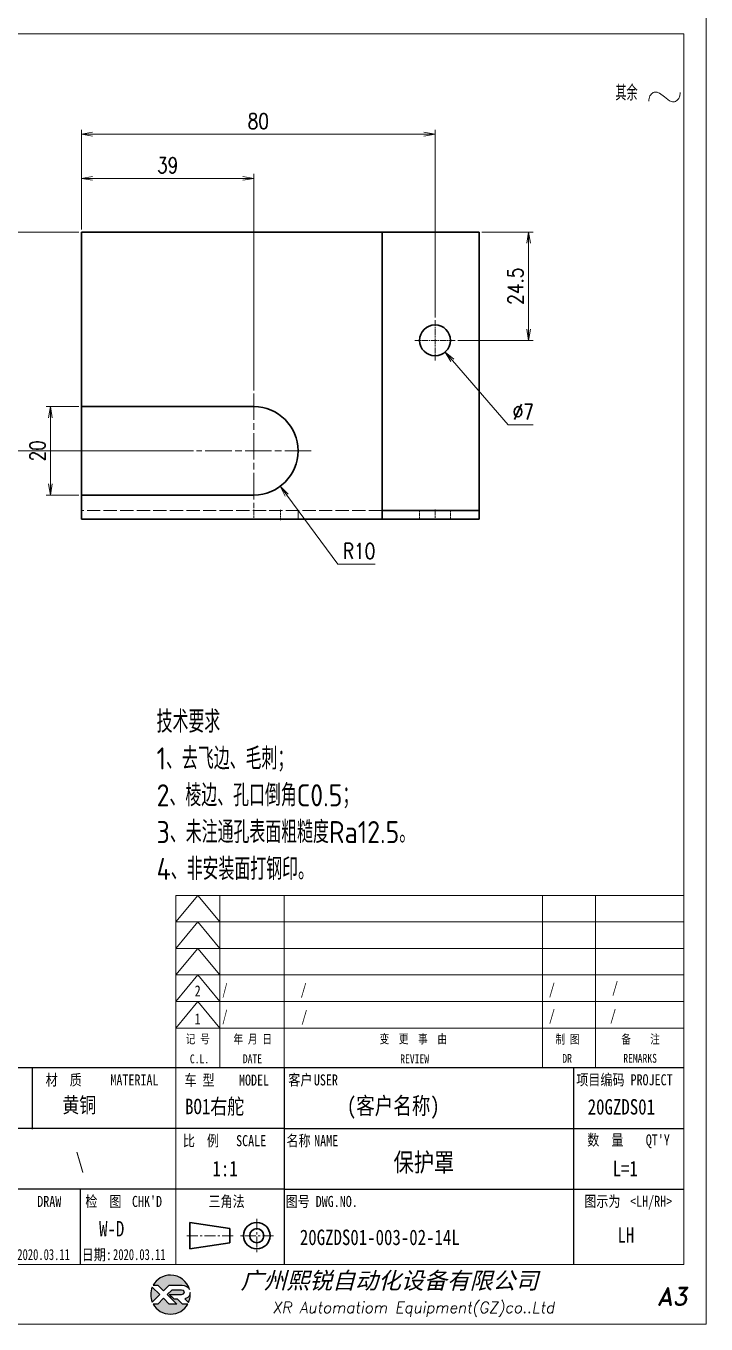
# Model space of a CAD drawing. Header units: inches. Extents: x 269 to 10986, y 1043 to 4337.
# Drawn here: x 6304 to 6457.9, y 3497.4 to 3791.1 of the extents above; entities that cross this region are included whole.
import ezdxf
from ezdxf.enums import TextEntityAlignment as Align

# ---------------------------------------------------------------- set-up
doc = ezdxf.new("R2010")
doc.units = ezdxf.units.IN
doc.header["$MEASUREMENT"] = 0
for name, pattern in [('AM_ISO02W050x2', [3.75, 3, -0.75]), ('AM_ISO08W050x2', [9, 6, -0.75, 1.5, -0.75]), ('CENTER', [2, 1.25, -0.25, 0.25, -0.25]), ('DOT2', [0.125, 0, -0.125])]:
    doc.linetypes.add(name, pattern=pattern)
for name, color, linetype in [('DIM', 3, 'Continuous'), ('Hidden_line', 7, 'Continuous'), ('layer 1', 7, 'Continuous'), ('图\\M+19E79\\M+195B6\\M+18E9A', 7, 'Continuous'), ('图号', 7, 'Continuous'), ('图名', 7, 'Continuous'), ('数量', 7, 'Continuous'), ('材质', 7, 'Continuous'), ('表面处理', 7, 'Continuous'), ('车型', 7, 'Continuous')]:
    doc.layers.add(name, color=color, linetype=linetype)
for name, color, linetype, lineweight in [('中心线', 2, 'AM_ISO08W050x2', 18), ('图框', 7, 'Continuous', 18), ('标注线', 3, 'Continuous', 18), ('粗实线', 7, 'Continuous', 35), ('虚线', 1, 'AM_ISO02W050x2', 18)]:
    doc.layers.add(name, color=color, linetype=linetype, lineweight=lineweight)
doc.layers.add('打印', color=7, linetype='Continuous', lineweight=15, plot=False)
doc.layers.add('打印-禁用', color=7, linetype='Continuous', lineweight=15, plot=False)
doc.styles.add('DIM', font='romans.shx', dxfattribs={"width": 0.8, "bigfont": 'bigfont.shx'})
doc.styles.add('STYLE1', font='')
doc.styles.add('国标', font='simfang.ttf', dxfattribs={"width": 0.8})
doc.styles.add('机械长仿宋', font='gbenor.shx', dxfattribs={"height": 1, "bigfont": 'gbcbig.shx'})
doc.styles.add('标题\\M+18E9A', font='romand.shx', dxfattribs={"oblique": 10, "bigfont": 'bigfont.shx'})
doc.styles.get('STYLE1').set_extended_font_data('SimSun')
doc.dimstyles.new('XR 1-1$0', dxfattribs={"dimtxt": 3.5, "dimasz": 2.5, "dimexe": 1, "dimexo": 0.625, "dimgap": 1.2, "dimtad": 1, "dimzin": 9, "dimdsep": 46, "dimtxsty": 'DIM', "dimblk": 'OPEN', "dimcen": 0, "dimclrd": 8, "dimclre": 8, "dimclrt": 2, "dimazin": 2, "dimtfac": 0.5, "dimtmove": 0, "dimatfit": 3, "dimldrblk": 'OPEN', "dimfxl": 0, "dimtolj": 2, "dimlwd": 18, "dimlwe": 18, "dimarcsym": 0})
doc.dimstyles.new('XR 1-1$3', dxfattribs={"dimtxt": 3.5, "dimasz": 2.5, "dimexe": 1, "dimexo": 0.625, "dimgap": 1.2, "dimtad": 1, "dimtoh": 1, "dimdsep": 46, "dimtxsty": 'DIM', "dimblk": 'OPEN', "dimcen": 0, "dimclrd": 8, "dimclre": 8, "dimclrt": 2, "dimazin": 2, "dimtfac": 0.5, "dimtofl": 0, "dimtmove": 0, "dimatfit": 3, "dimldrblk": 'OPEN', "dimfxl": 0, "dimtolj": 2, "dimlwd": 18, "dimlwe": 18, "dimarcsym": 0})
doc.dimstyles.new('XR 1-1$4', dxfattribs={"dimtxt": 3.5, "dimasz": 2.5, "dimexe": 1, "dimexo": 0.625, "dimgap": 1.2, "dimtad": 1, "dimtoh": 1, "dimdsep": 46, "dimtxsty": 'DIM', "dimblk": 'OPEN', "dimcen": 0, "dimclrd": 8, "dimclre": 8, "dimclrt": 2, "dimazin": 2, "dimtfac": 0.5, "dimtofl": 0, "dimtmove": 0, "dimatfit": 3, "dimldrblk": 'OPEN', "dimfxl": 0, "dimtolj": 2, "dimlwd": 18, "dimlwe": 18, "dimarcsym": 0})

# ---------------------------------------------------------------- blocks, each defined once
blk = doc.blocks.new('XR')
at = {"true_color": 0xfc8000}
h = blk.add_hatch(color=30, dxfattribs=at)
h.set_gradient(color1=(252, 128, 0), rotation=240, one_color=1, tint=1, name='INVCURVED')
edge = h.paths.add_edge_path()
edge.add_spline(control_points=[(-434.18, -5928.47), (-433.9, -5928.74), (-433.63, -5929.01), (-433.63, -5929.01), (-433.63, -5929.01), (-433.63, -5929.01), (-433.36, -5928.74), (-433.09, -5928.47)], knot_values=[0.5625, 0.5625, 0.5625, 0.5625, 0.625, 0.625, 0.625, 0.625, 0.6875, 0.6875, 0.6875, 0.6875], degree=3, periodic=0)
edge.add_spline(control_points=[(-433.09, -5928.47), (-432.82, -5928.2), (-432.54, -5927.93), (-432.54, -5927.93), (-432.54, -5927.93), (-432.54, -5927.93), (-432.04, -5927.93), (-431.53, -5927.93)], knot_values=[0.4375, 0.4375, 0.4375, 0.4375, 0.5, 0.5, 0.5, 0.5, 0.5625, 0.5625, 0.5625, 0.5625], degree=3, periodic=0)
edge.add_spline(control_points=[(-431.53, -5927.93), (-431.03, -5927.93), (-430.52, -5927.93), (-430.52, -5927.93), (-430.52, -5927.93), (-430, -5927.93), (-429.43, -5927.96), (-429.01, -5928.33)], knot_values=[0.25, 0.25, 0.25, 0.25, 0.3125, 0.3125, 0.3125, 0.3125, 0.4375, 0.4375, 0.4375, 0.4375], degree=3, periodic=0)
edge.add_spline(control_points=[(-429.01, -5928.33), (-428.88, -5928.44), (-428.78, -5928.59), (-428.71, -5928.75)], knot_values=[0.125, 0.125, 0.125, 0.125, 0.25, 0.25, 0.25, 0.25], degree=3, periodic=0)
edge.add_spline(control_points=[(-428.71, -5928.75), (-429.13, -5927.18), (-430.58, -5926.02), (-432.31, -5926.02)], knot_values=[0, 0, 0, 0, 0.125, 0.125, 0.125, 0.125], degree=3, periodic=0)
edge.add_spline(control_points=[(-432.31, -5926.02), (-433.72, -5926.02), (-434.94, -5926.79), (-435.58, -5927.93)], knot_values=[0.875, 0.875, 0.875, 0.875, 1, 1, 1, 1], degree=3, periodic=0)
edge.add_spline(control_points=[(-435.58, -5927.93), (-435.58, -5927.93), (-434.72, -5927.93), (-434.72, -5927.93), (-434.72, -5927.93), (-434.72, -5927.93), (-434.45, -5928.2), (-434.18, -5928.47)], knot_values=[0.6875, 0.6875, 0.6875, 0.6875, 0.8125, 0.8125, 0.8125, 0.8125, 0.875, 0.875, 0.875, 0.875], degree=3, periodic=0)
edge = h.paths.add_edge_path()
edge.add_spline(control_points=[(-434.79, -5929.26), (-435.04, -5929.02), (-435.34, -5928.72), (-435.54, -5928.53)], knot_values=[0.562504, 0.562504, 0.562504, 0.562504, 0.656252, 0.656252, 0.656252, 0.656252], degree=3, periodic=0)
edge.add_spline(control_points=[(-435.54, -5928.53), (-435.67, -5928.4), (-435.76, -5928.31), (-435.76, -5928.31), (-435.76, -5928.31), (-435.94, -5928.74), (-436.03, -5929.21), (-436.03, -5929.71)], knot_values=[0.25, 0.25, 0.25, 0.25, 0.312504, 0.312504, 0.312504, 0.312504, 0.562504, 0.562504, 0.562504, 0.562504], degree=3, periodic=0)
edge.add_spline(control_points=[(-436.03, -5929.71), (-436.03, -5930.2), (-435.94, -5930.67), (-435.76, -5931.1), (-435.76, -5931.1), (-435.4, -5930.75), (-435.05, -5930.4)], knot_values=[0.874998, 0.874998, 0.874998, 0.874998, 1.124998, 1.124998, 1.124998, 1.25, 1.25, 1.25, 1.25], degree=3, periodic=0)
edge.add_spline(control_points=[(-435.05, -5930.4), (-434.7, -5930.05), (-434.34, -5929.71), (-434.34, -5929.71), (-434.34, -5929.71), (-434.34, -5929.71), (-434.34, -5929.71), (-434.34, -5929.71)], knot_values=[0.749878, 0.749878, 0.749878, 0.749878, 0.874875, 0.874875, 0.874875, 0.874875, 0.874998, 0.874998, 0.874998, 0.874998], degree=3, periodic=0)
edge.add_spline(control_points=[(-434.34, -5929.71), (-434.34, -5929.71), (-434.34, -5929.71), (-434.34, -5929.71)], knot_values=[0.749634, 0.749634, 0.749634, 0.749634, 0.749817, 0.749817, 0.749817, 0.749817], degree=3, periodic=0)
edge.add_spline(control_points=[(-434.35, -5929.7), (-434.35, -5929.7), (-434.35, -5929.7), (-434.35, -5929.7)], knot_values=[0.738281, 0.738281, 0.738281, 0.738281, 0.742188, 0.742188, 0.742188, 0.742188], degree=3, periodic=0)
edge.add_spline(control_points=[(-434.35, -5929.7), (-434.36, -5929.69), (-434.37, -5929.68), (-434.38, -5929.67)], knot_values=[0.726563, 0.726563, 0.726563, 0.726563, 0.738281, 0.738281, 0.738281, 0.738281], degree=3, periodic=0)
edge.add_spline(control_points=[(-434.38, -5929.67), (-434.38, -5929.66), (-434.39, -5929.65), (-434.4, -5929.65)], knot_values=[0.718751, 0.718751, 0.718751, 0.718751, 0.726563, 0.726563, 0.726563, 0.726563], degree=3, periodic=0)
edge.add_spline(control_points=[(-434.4, -5929.65), (-434.42, -5929.63), (-434.45, -5929.6), (-434.47, -5929.58)], knot_values=[0.703126, 0.703126, 0.703126, 0.703126, 0.718751, 0.718751, 0.718751, 0.718751], degree=3, periodic=0)
edge.add_spline(control_points=[(-434.47, -5929.58), (-434.5, -5929.55), (-434.53, -5929.52), (-434.56, -5929.49)], knot_values=[0.687501, 0.687501, 0.687501, 0.687501, 0.703126, 0.703126, 0.703126, 0.703126], degree=3, periodic=0)
edge.add_spline(control_points=[(-434.56, -5929.49), (-434.63, -5929.42), (-434.71, -5929.35), (-434.79, -5929.26)], knot_values=[0.656252, 0.656252, 0.656252, 0.656252, 0.687501, 0.687501, 0.687501, 0.687501], degree=3, periodic=0)
at = {"true_color": 0x0348ff}
h = blk.add_hatch(color=160, dxfattribs=at)
h.set_gradient(color1=(3, 72, 255), color2=(0, 41, 153), one_color=1, tint=0.3, name='HEMISPHERICAL')
edge = h.paths.add_edge_path()
edge.add_spline(control_points=[(-432.54, -5929.67), (-432.26, -5929.95), (-431.94, -5930.23), (-431.66, -5930.51), (-431.66, -5930.51), (-431.66, -5930.51), (-431.66, -5930.51), (-431.66, -5930.51)], knot_values=[0.736842, 0.736842, 0.736842, 0.736842, 0.789474, 0.789474, 0.789474, 0.789474, 0.802633, 0.802633, 0.802633, 0.802633], degree=3, periodic=0)
edge.add_spline(control_points=[(-431.66, -5930.51), (-431.65, -5930.51), (-431.65, -5930.52), (-431.65, -5930.52)], knot_values=[0.802633, 0.802633, 0.802633, 0.802633, 0.815791, 0.815791, 0.815791, 0.815791], degree=3, periodic=0)
edge.add_spline(control_points=[(-431.65, -5930.52), (-431.64, -5930.53), (-431.64, -5930.53), (-431.64, -5930.53)], knot_values=[0.815791, 0.815791, 0.815791, 0.815791, 0.82237, 0.82237, 0.82237, 0.82237], degree=3, periodic=0)
edge.add_spline(control_points=[(-431.64, -5930.53), (-431.64, -5930.53), (-431.64, -5930.53), (-431.63, -5930.54)], knot_values=[0.82237, 0.82237, 0.82237, 0.82237, 0.828949, 0.828949, 0.828949, 0.828949], degree=3, periodic=0)
edge.add_spline(control_points=[(-431.63, -5930.54), (-431.63, -5930.54), (-431.63, -5930.54), (-431.63, -5930.54), (-431.63, -5930.54), (-431.63, -5930.54), (-431.59, -5930.54), (-431.52, -5930.54)], knot_values=[0.841901, 0.841901, 0.841901, 0.841901, 0.842105, 0.842105, 0.842105, 0.842105, 0.855264, 0.855264, 0.855264, 0.855264], degree=3, periodic=0)
edge.add_spline(control_points=[(-431.52, -5930.54), (-431.46, -5930.54), (-431.38, -5930.54), (-431.3, -5930.54)], knot_values=[0.855264, 0.855264, 0.855264, 0.855264, 0.868422, 0.868422, 0.868422, 0.868422], degree=3, periodic=0)
edge.add_spline(control_points=[(-431.3, -5930.54), (-431.26, -5930.54), (-431.22, -5930.54), (-431.18, -5930.54)], knot_values=[0.868422, 0.868422, 0.868422, 0.868422, 0.875, 0.875, 0.875, 0.875], degree=3, periodic=0)
edge.add_spline(control_points=[(-431.18, -5930.54), (-431.14, -5930.54), (-431.1, -5930.54), (-431.07, -5930.54)], knot_values=[0.875, 0.875, 0.875, 0.875, 0.881579, 0.881579, 0.881579, 0.881579], degree=3, periodic=0)
edge.add_spline(control_points=[(-431.07, -5930.54), (-431.05, -5930.54), (-431.04, -5930.54), (-431.03, -5930.54)], knot_values=[0.881579, 0.881579, 0.881579, 0.881579, 0.884869, 0.884869, 0.884869, 0.884869], degree=3, periodic=0)
edge.add_spline(control_points=[(-431.03, -5930.54), (-431.02, -5930.54), (-431, -5930.54), (-431, -5930.54)], knot_values=[0.884869, 0.884869, 0.884869, 0.884869, 0.888158, 0.888158, 0.888158, 0.888158], degree=3, periodic=0)
edge.add_spline(control_points=[(-431, -5930.54), (-430.99, -5930.54), (-430.99, -5930.54), (-430.98, -5930.54)], knot_values=[0.888158, 0.888158, 0.888158, 0.888158, 0.889803, 0.889803, 0.889803, 0.889803], degree=3, periodic=0)
edge.add_spline(control_points=[(-430.98, -5930.54), (-430.98, -5930.54), (-430.98, -5930.54), (-430.97, -5930.54)], knot_values=[0.889803, 0.889803, 0.889803, 0.889803, 0.891447, 0.891447, 0.891447, 0.891447], degree=3, periodic=0)
edge.add_spline(control_points=[(-430.97, -5930.54), (-430.97, -5930.54), (-430.97, -5930.54), (-430.97, -5930.54)], knot_values=[0.891447, 0.891447, 0.891447, 0.891447, 0.89227, 0.89227, 0.89227, 0.89227], degree=3, periodic=0)
edge.add_spline(control_points=[(-430.97, -5930.54), (-430.97, -5930.54), (-430.97, -5930.54), (-430.97, -5930.54)], knot_values=[0.89227, 0.89227, 0.89227, 0.89227, 0.893092, 0.893092, 0.893092, 0.893092], degree=3, periodic=0)
edge.add_spline(control_points=[(-430.97, -5930.54), (-430.97, -5930.54), (-430.97, -5930.54), (-430.97, -5930.54)], knot_values=[0.893092, 0.893092, 0.893092, 0.893092, 0.893503, 0.893503, 0.893503, 0.893503], degree=3, periodic=0)
edge.add_spline(control_points=[(-430.97, -5930.54), (-430.97, -5930.54), (-430.97, -5930.54), (-430.97, -5930.54)], knot_values=[0.893503, 0.893503, 0.893503, 0.893503, 0.893914, 0.893914, 0.893914, 0.893914], degree=3, periodic=0)
edge.add_spline(control_points=[(-430.97, -5930.54), (-430.97, -5930.54), (-430.97, -5930.54), (-430.97, -5930.54)], knot_values=[0.893914, 0.893914, 0.893914, 0.893914, 0.89412, 0.89412, 0.89412, 0.89412], degree=3, periodic=0)
edge.add_spline(control_points=[(-430.97, -5930.54), (-430.97, -5930.54), (-430.97, -5930.54), (-430.97, -5930.54)], knot_values=[0.89412, 0.89412, 0.89412, 0.89412, 0.894326, 0.894326, 0.894326, 0.894326], degree=3, periodic=0)
edge.add_spline(control_points=[(-430.97, -5930.54), (-430.97, -5930.54), (-430.97, -5930.54), (-430.97, -5930.54)], knot_values=[0.894428, 0.894428, 0.894428, 0.894428, 0.894531, 0.894531, 0.894531, 0.894531], degree=3, periodic=0)
edge.add_spline(control_points=[(-430.97, -5930.54), (-430.97, -5930.54), (-430.97, -5930.54), (-430.97, -5930.54)], knot_values=[0.894531, 0.894531, 0.894531, 0.894531, 0.894583, 0.894583, 0.894583, 0.894583], degree=3, periodic=0)
edge.add_spline(control_points=[(-430.97, -5930.54), (-430.97, -5930.54), (-430.97, -5930.54), (-430.97, -5930.54), (-430.97, -5930.54), (-430.97, -5930.54), (-430.73, -5930.78), (-430.49, -5931.01)], knot_values=[0.894685, 0.894685, 0.894685, 0.894685, 0.894737, 0.894737, 0.894737, 0.894737, 0.921052, 0.921052, 0.921052, 0.921052], degree=3, periodic=0)
edge.add_spline(control_points=[(-430.49, -5931.01), (-430.26, -5931.24), (-430.02, -5931.48), (-430.02, -5931.48)], knot_values=[0.921052, 0.921052, 0.921052, 0.921052, 0.947368, 0.947368, 0.947368, 0.947368], degree=3, periodic=0)
edge.add_spline(control_points=[(-430.02, -5931.48), (-430.02, -5931.48), (-430.02, -5931.48), (-430.02, -5931.48)], knot_values=[0.947522, 0.947522, 0.947522, 0.947522, 0.947573, 0.947573, 0.947573, 0.947573], degree=3, periodic=0)
edge.add_spline(control_points=[(-430.02, -5931.48), (-430.02, -5931.48), (-430.02, -5931.48), (-430.02, -5931.48)], knot_values=[0.947573, 0.947573, 0.947573, 0.947573, 0.947676, 0.947676, 0.947676, 0.947676], degree=3, periodic=0)
edge.add_spline(control_points=[(-430.02, -5931.48), (-430.02, -5931.48), (-430.02, -5931.48), (-430.02, -5931.48)], knot_values=[0.947676, 0.947676, 0.947676, 0.947676, 0.947779, 0.947779, 0.947779, 0.947779], degree=3, periodic=0)
edge.add_spline(control_points=[(-430.02, -5931.48), (-430.02, -5931.48), (-430.02, -5931.48), (-430.02, -5931.48)], knot_values=[0.947779, 0.947779, 0.947779, 0.947779, 0.947984, 0.947984, 0.947984, 0.947984], degree=3, periodic=0)
edge.add_spline(control_points=[(-430.02, -5931.48), (-430.02, -5931.48), (-430.02, -5931.48), (-430.02, -5931.48)], knot_values=[0.947984, 0.947984, 0.947984, 0.947984, 0.94819, 0.94819, 0.94819, 0.94819], degree=3, periodic=0)
edge.add_spline(control_points=[(-430.02, -5931.48), (-430.02, -5931.48), (-430.02, -5931.48), (-430.02, -5931.48)], knot_values=[0.94819, 0.94819, 0.94819, 0.94819, 0.948601, 0.948601, 0.948601, 0.948601], degree=3, periodic=0)
edge.add_spline(control_points=[(-430.02, -5931.48), (-430.02, -5931.48), (-430.02, -5931.48), (-430.02, -5931.48)], knot_values=[0.948601, 0.948601, 0.948601, 0.948601, 0.949012, 0.949012, 0.949012, 0.949012], degree=3, periodic=0)
edge.add_spline(control_points=[(-430.02, -5931.48), (-430.02, -5931.48), (-430.01, -5931.48), (-430.01, -5931.48)], knot_values=[0.949012, 0.949012, 0.949012, 0.949012, 0.949834, 0.949834, 0.949834, 0.949834], degree=3, periodic=0)
edge.add_spline(control_points=[(-430.01, -5931.48), (-430.01, -5931.48), (-430.01, -5931.48), (-430.01, -5931.48)], knot_values=[0.949834, 0.949834, 0.949834, 0.949834, 0.950657, 0.950657, 0.950657, 0.950657], degree=3, periodic=0)
edge.add_spline(control_points=[(-430.01, -5931.48), (-430.01, -5931.48), (-430, -5931.48), (-430, -5931.48)], knot_values=[0.950657, 0.950657, 0.950657, 0.950657, 0.952301, 0.952301, 0.952301, 0.952301], degree=3, periodic=0)
edge.add_spline(control_points=[(-430, -5931.48), (-429.99, -5931.48), (-429.98, -5931.48), (-429.98, -5931.48)], knot_values=[0.952301, 0.952301, 0.952301, 0.952301, 0.953946, 0.953946, 0.953946, 0.953946], degree=3, periodic=0)
edge.add_spline(control_points=[(-429.98, -5931.48), (-429.96, -5931.48), (-429.95, -5931.48), (-429.93, -5931.48)], knot_values=[0.953946, 0.953946, 0.953946, 0.953946, 0.957236, 0.957236, 0.957236, 0.957236], degree=3, periodic=0)
edge.add_spline(control_points=[(-429.93, -5931.48), (-429.91, -5931.48), (-429.89, -5931.48), (-429.87, -5931.48)], knot_values=[0.957236, 0.957236, 0.957236, 0.957236, 0.960525, 0.960525, 0.960525, 0.960525], degree=3, periodic=0)
edge.add_spline(control_points=[(-429.87, -5931.48), (-429.82, -5931.48), (-429.77, -5931.48), (-429.71, -5931.48)], knot_values=[0.960525, 0.960525, 0.960525, 0.960525, 0.967104, 0.967104, 0.967104, 0.967104], degree=3, periodic=0)
edge.add_spline(control_points=[(-429.71, -5931.48), (-429.65, -5931.48), (-429.59, -5931.48), (-429.53, -5931.48)], knot_values=[0.967104, 0.967104, 0.967104, 0.967104, 0.973683, 0.973683, 0.973683, 0.973683], degree=3, periodic=0)
edge.add_spline(control_points=[(-429.53, -5931.48), (-429.41, -5931.48), (-429.29, -5931.48), (-429.19, -5931.48)], knot_values=[0.973683, 0.973683, 0.973683, 0.973683, 0.98684, 0.98684, 0.98684, 0.98684], degree=3, periodic=0)
edge.add_spline(control_points=[(-429.19, -5931.48), (-429.1, -5931.48), (-429.04, -5931.48), (-429.04, -5931.48), (-429.67, -5932.62), (-430.9, -5933.39), (-432.31, -5933.39)], knot_values=[0.98684, 0.98684, 0.98684, 0.98684, 1, 1, 1, 1.052632, 1.052632, 1.052632, 1.052632], degree=3, periodic=0)
edge.add_spline(control_points=[(-432.31, -5933.39), (-433.72, -5933.39), (-434.94, -5932.62), (-435.58, -5931.48), (-435.58, -5931.48), (-435.58, -5931.48), (-435.36, -5931.48), (-435.15, -5931.48)], knot_values=[0.052632, 0.052632, 0.052632, 0.052632, 0.105263, 0.105263, 0.105263, 0.105263, 0.131579, 0.131579, 0.131579, 0.131579], degree=3, periodic=0)
edge.add_spline(control_points=[(-435.15, -5931.48), (-434.93, -5931.48), (-434.72, -5931.48), (-434.72, -5931.48), (-434.72, -5931.48), (-434.72, -5931.48), (-434.45, -5931.21), (-434.18, -5930.94)], knot_values=[0.131579, 0.131579, 0.131579, 0.131579, 0.157895, 0.157895, 0.157895, 0.157895, 0.184211, 0.184211, 0.184211, 0.184211], degree=3, periodic=0)
edge.add_spline(control_points=[(-434.18, -5930.94), (-433.9, -5930.67), (-433.63, -5930.4), (-433.63, -5930.4), (-433.63, -5930.4), (-433.63, -5930.4), (-433.36, -5930.67), (-433.09, -5930.94)], knot_values=[0.184211, 0.184211, 0.184211, 0.184211, 0.210526, 0.210526, 0.210526, 0.210526, 0.236842, 0.236842, 0.236842, 0.236842], degree=3, periodic=0)
edge.add_spline(control_points=[(-433.09, -5930.94), (-432.82, -5931.21), (-432.54, -5931.48), (-432.54, -5931.48), (-432.54, -5931.48), (-432.54, -5931.48), (-432.19, -5931.48), (-431.83, -5931.48)], knot_values=[0.236842, 0.236842, 0.236842, 0.236842, 0.263158, 0.263158, 0.263158, 0.263158, 0.289474, 0.289474, 0.289474, 0.289474], degree=3, periodic=0)
edge.add_spline(control_points=[(-431.83, -5931.48), (-431.48, -5931.48), (-431.12, -5931.48), (-431.12, -5931.48), (-431.12, -5931.48), (-431.12, -5931.48), (-431.57, -5931.03), (-432.02, -5930.59)], knot_values=[0.289474, 0.289474, 0.289474, 0.289474, 0.315789, 0.315789, 0.315789, 0.315789, 0.342105, 0.342105, 0.342105, 0.342105], degree=3, periodic=0)
edge.add_spline(control_points=[(-432.02, -5930.59), (-432.47, -5930.15), (-432.92, -5929.71), (-432.92, -5929.71), (-432.92, -5929.71), (-432.92, -5929.71), (-432.71, -5929.5), (-432.5, -5929.29)], knot_values=[0.342105, 0.342105, 0.342105, 0.342105, 0.368421, 0.368421, 0.368421, 0.368421, 0.394737, 0.394737, 0.394737, 0.394737], degree=3, periodic=0)
edge.add_spline(control_points=[(-432.5, -5929.29), (-432.3, -5929.09), (-432.09, -5928.88), (-432.09, -5928.88)], knot_values=[0.394737, 0.394737, 0.394737, 0.394737, 0.421053, 0.421053, 0.421053, 0.421053], degree=3, periodic=0)
edge.add_spline(control_points=[(-432.09, -5928.88), (-432.09, -5928.88), (-432.06, -5928.86), (-432.06, -5928.86)], knot_values=[0.421053, 0.421053, 0.421053, 0.421053, 0.473684, 0.473684, 0.473684, 0.473684], degree=3, periodic=0)
edge.add_spline(control_points=[(-432.06, -5928.86), (-432.06, -5928.86), (-432.06, -5928.86), (-432.06, -5928.86), (-432.06, -5928.86), (-432.06, -5928.86), (-430.4, -5928.86), (-430.26, -5928.86)], knot_values=[0.473684, 0.473684, 0.473684, 0.473684, 0.473684, 0.473684, 0.473684, 0.473684, 0.526316, 0.526316, 0.526316, 0.526316], degree=3, periodic=0)
edge.add_spline(control_points=[(-430.26, -5928.86), (-429.54, -5928.86), (-429.62, -5929.4), (-429.83, -5929.55)], knot_values=[0.526316, 0.526316, 0.526316, 0.526316, 0.578947, 0.578947, 0.578947, 0.578947], degree=3, periodic=0)
edge.add_spline(control_points=[(-429.83, -5929.55), (-429.94, -5929.62), (-430.08, -5929.65), (-430.26, -5929.65), (-430.26, -5929.65), (-430.26, -5929.65), (-430.48, -5929.65), (-430.71, -5929.66)], knot_values=[0.578947, 0.578947, 0.578947, 0.578947, 0.631579, 0.631579, 0.631579, 0.631579, 0.657895, 0.657895, 0.657895, 0.657895], degree=3, periodic=0)
edge.add_spline(control_points=[(-430.71, -5929.66), (-430.93, -5929.66), (-431.15, -5929.67), (-431.15, -5929.67), (-431.15, -5929.67), (-431.15, -5929.67), (-432.54, -5929.67), (-432.54, -5929.67)], knot_values=[0.657895, 0.657895, 0.657895, 0.657895, 0.684211, 0.684211, 0.684211, 0.684211, 0.736842, 0.736842, 0.736842, 0.736842], degree=3, periodic=0)
edge = h.paths.add_edge_path()
edge.add_spline(control_points=[(-428.6, -5929.32), (-428.61, -5929.67), (-428.76, -5930), (-429.06, -5930.22)], knot_values=[0.8, 0.8, 0.8, 0.8, 1, 1, 1, 1], degree=3, periodic=0)
edge.add_spline(control_points=[(-429.06, -5930.22), (-429.22, -5930.34), (-429.41, -5930.43), (-429.61, -5930.48)], knot_values=[0.6, 0.6, 0.6, 0.6, 0.8, 0.8, 0.8, 0.8], degree=3, periodic=0)
edge.add_spline(control_points=[(-429.61, -5930.48), (-429.61, -5930.48), (-428.9, -5931.19), (-428.9, -5931.19), (-428.9, -5931.19), (-428.69, -5930.73), (-428.58, -5930.23), (-428.58, -5929.71)], knot_values=[0.2, 0.2, 0.2, 0.2, 0.4, 0.4, 0.4, 0.4, 0.6, 0.6, 0.6, 0.6], degree=3, periodic=0)
edge.add_spline(control_points=[(-428.58, -5929.71), (-428.58, -5929.58), (-428.59, -5929.45), (-428.6, -5929.32)], knot_values=[0, 0, 0, 0, 0.2, 0.2, 0.2, 0.2], degree=3, periodic=0)
at = {"layer": 'layer 1', "color": 30}
for points, knots in [([(-432.31, -5926.02), (-430.58, -5926.02), (-429.13, -5927.18), (-428.71, -5928.75), (-428.71, -5928.75), (-428.78, -5928.59), (-428.88, -5928.44), (-429.01, -5928.33), (-429.01, -5928.33), (-429.43, -5927.96), (-430, -5927.93), (-430.52, -5927.93), (-430.52, -5927.93), (-430.52, -5927.93), (-432.54, -5927.93), (-432.54, -5927.93), (-432.54, -5927.93), (-432.54, -5927.93), (-433.63, -5929.01), (-433.63, -5929.01), (-433.63, -5929.01), (-433.63, -5929.01), (-434.72, -5927.93), (-434.72, -5927.93), (-434.72, -5927.93), (-434.72, -5927.93), (-435.58, -5927.93), (-435.58, -5927.93), (-435.58, -5927.93), (-434.94, -5926.79), (-433.72, -5926.02), (-432.31, -5926.02)], [0, 0, 0, 0, 0.125, 0.125, 0.125, 0.125, 0.25, 0.25, 0.25, 0.25, 0.375, 0.375, 0.375, 0.375, 0.5, 0.5, 0.5, 0.5, 0.625, 0.625, 0.625, 0.625, 0.75, 0.75, 0.75, 0.75, 0.875, 0.875, 0.875, 0.875, 1, 1, 1, 1]), ([(-435.76, -5931.1), (-435.94, -5930.67), (-436.03, -5930.2), (-436.03, -5929.71), (-436.03, -5929.71), (-436.03, -5929.21), (-435.94, -5928.74), (-435.76, -5928.31), (-435.76, -5928.31), (-435.76, -5928.31), (-434.34, -5929.71), (-434.34, -5929.71), (-434.34, -5929.71), (-434.34, -5929.71), (-435.76, -5931.1), (-435.76, -5931.1)], [0, 0, 0, 0, 0.25, 0.25, 0.25, 0.25, 0.5, 0.5, 0.5, 0.5, 0.75, 0.75, 0.75, 0.75, 1, 1, 1, 1])]:
    blk.add_open_spline(points, degree=3, knots=knots, dxfattribs=at)
at = {"layer": 'layer 1', "color": 154}
for points, knots in [([(-429.04, -5931.48), (-429.67, -5932.62), (-430.9, -5933.39), (-432.31, -5933.39), (-432.31, -5933.39), (-433.72, -5933.39), (-434.94, -5932.62), (-435.58, -5931.48), (-435.58, -5931.48), (-435.58, -5931.48), (-434.72, -5931.48), (-434.72, -5931.48), (-434.72, -5931.48), (-434.72, -5931.48), (-433.63, -5930.4), (-433.63, -5930.4), (-433.63, -5930.4), (-433.63, -5930.4), (-432.54, -5931.48), (-432.54, -5931.48), (-432.54, -5931.48), (-432.54, -5931.48), (-431.12, -5931.48), (-431.12, -5931.48), (-431.12, -5931.48), (-431.12, -5931.48), (-432.92, -5929.71), (-432.92, -5929.71), (-432.92, -5929.71), (-432.92, -5929.71), (-432.09, -5928.88), (-432.09, -5928.88), (-432.09, -5928.88), (-432.09, -5928.88), (-432.06, -5928.86), (-432.06, -5928.86), (-432.06, -5928.86), (-432.06, -5928.86), (-430.4, -5928.86), (-430.26, -5928.86), (-430.26, -5928.86), (-429.54, -5928.86), (-429.62, -5929.4), (-429.83, -5929.55), (-429.83, -5929.55), (-429.94, -5929.62), (-430.08, -5929.65), (-430.26, -5929.65), (-430.26, -5929.65), (-430.26, -5929.65), (-431.15, -5929.67), (-431.15, -5929.67), (-431.15, -5929.67), (-431.15, -5929.67), (-432.54, -5929.67), (-432.54, -5929.67), (-432.54, -5929.67), (-432.26, -5929.95), (-431.94, -5930.23), (-431.66, -5930.51), (-431.66, -5930.51), (-431.66, -5930.51), (-431.63, -5930.54), (-431.63, -5930.54), (-431.63, -5930.54), (-431.63, -5930.54), (-430.97, -5930.54), (-430.97, -5930.54), (-430.97, -5930.54), (-430.97, -5930.54), (-430.02, -5931.48), (-430.02, -5931.48), (-430.02, -5931.48), (-430.02, -5931.48), (-429.04, -5931.48), (-429.04, -5931.48)], [0, 0, 0, 0, 0.052632, 0.052632, 0.052632, 0.052632, 0.105263, 0.105263, 0.105263, 0.105263, 0.157895, 0.157895, 0.157895, 0.157895, 0.210526, 0.210526, 0.210526, 0.210526, 0.263158, 0.263158, 0.263158, 0.263158, 0.315789, 0.315789, 0.315789, 0.315789, 0.368421, 0.368421, 0.368421, 0.368421, 0.421053, 0.421053, 0.421053, 0.421053, 0.473684, 0.473684, 0.473684, 0.473684, 0.526316, 0.526316, 0.526316, 0.526316, 0.578947, 0.578947, 0.578947, 0.578947, 0.631579, 0.631579, 0.631579, 0.631579, 0.684211, 0.684211, 0.684211, 0.684211, 0.736842, 0.736842, 0.736842, 0.736842, 0.789474, 0.789474, 0.789474, 0.789474, 0.842105, 0.842105, 0.842105, 0.842105, 0.894737, 0.894737, 0.894737, 0.894737, 0.947368, 0.947368, 0.947368, 0.947368, 1, 1, 1, 1]), ([(-428.6, -5929.32), (-428.59, -5929.45), (-428.58, -5929.58), (-428.58, -5929.71), (-428.58, -5929.71), (-428.58, -5930.23), (-428.69, -5930.73), (-428.9, -5931.19), (-428.9, -5931.19), (-428.9, -5931.19), (-429.61, -5930.48), (-429.61, -5930.48), (-429.61, -5930.48), (-429.41, -5930.43), (-429.22, -5930.34), (-429.06, -5930.22), (-429.06, -5930.22), (-428.76, -5930), (-428.61, -5929.67), (-428.6, -5929.32)], [0, 0, 0, 0, 0.2, 0.2, 0.2, 0.2, 0.4, 0.4, 0.4, 0.4, 0.6, 0.6, 0.6, 0.6, 0.8, 0.8, 0.8, 0.8, 1, 1, 1, 1])]:
    blk.add_open_spline(points, degree=3, knots=knots, dxfattribs=at)
blk = doc.blocks.new('GZDEH零件A3图框V01版')
at = {"layer": '中心线', "color": 1, "linetype": 'CENTER', "lineweight": 5, "ltscale": 2}
for p, q in [((3175.82, -1822.66), (3175.82, -1830.26)), ((3170.49, -1826.46), (3159.89, -1826.46)), ((3179.62, -1826.46), (3172.02, -1826.46))]:
    blk.add_line(p, q, dxfattribs=at)
at = {"layer": '图\\M+19E79\\M+195B6\\M+18E9A', "color": 7}
blk.add_line((3272.49, -1788.46), (3092.49, -1788.46), dxfattribs=at)
at = {"layer": '图\\M+19E79\\M+195B6\\M+18E9A', "color": 9}
for p, q in [((3272.49, -1788.46), (3092.49, -1788.46)), ((3124.99, -1788.46), (3124.99, -1802.35)), ((3181.99, -1788.46), (3181.99, -1832.96)), ((3247.49, -1788.46), (3247.49, -1832.96)), ((3181.99, -1802.21), (3092.49, -1802.21)), ((3181.99, -1802.21), (3272.49, -1802.21)), ((3181.99, -1815.96), (3092.49, -1815.96)), ((3135.83, -1815.96), (3135.83, -1832.96)), ((3135.83, -1815.96), (3135.83, -1832.96)), ((3181.99, -1815.96), (3272.49, -1815.96))]:
    blk.add_line(p, q, dxfattribs=at)
at = {"layer": '图框', "linetype": 'Continuous'}
for p, q in [((3272.49, -1554.46), (2882.49, -1554.46)), ((3272.49, -1832.96), (3272.49, -1554.46)), ((3157.49, -1749.46), (3272.49, -1749.46)), ((3157.49, -1832.96), (3157.49, -1749.46)), ((2882.49, -1832.96), (3272.49, -1832.96))]:
    blk.add_line(p, q, dxfattribs=at)
at = {"layer": '图框', "color": 9}
for p, q in [((3157.49, -1755.46), (3162.49, -1749.46)), ((3162.49, -1749.46), (3167.49, -1755.46)), ((3167.49, -1788.46), (3167.49, -1749.46)), ((3240.49, -1788.46), (3240.49, -1749.46)), ((3252.49, -1749.46), (3252.49, -1788.46)), ((3157.49, -1755.46), (3272.49, -1755.46)), ((3157.49, -1761.46), (3162.49, -1755.46)), ((3162.49, -1755.46), (3167.49, -1761.46)), ((3157.49, -1761.46), (3272.49, -1761.46)), ((3157.49, -1767.46), (3162.49, -1761.46)), ((3162.49, -1761.46), (3167.49, -1767.46)), ((3157.49, -1767.46), (3272.49, -1767.46)), ((3157.49, -1773.46), (3162.49, -1767.46)), ((3162.49, -1767.46), (3167.49, -1773.46)), ((3157.49, -1773.46), (3272.49, -1773.46)), ((3157.49, -1779.46), (3162.49, -1773.46)), ((3162.49, -1773.46), (3167.49, -1779.46)), ((3157.49, -1779.46), (3272.49, -1779.46))]:
    blk.add_line(p, q, dxfattribs=at)
at = {"layer": '图框', "color": 9, "linetype": 'Continuous'}
blk.add_line((3181.99, -1749.46), (3181.99, -1832.96), dxfattribs=at)
at = {"layer": '图框', "color": 2, "linetype": 'ByBlock', "lineweight": 35}
for p, q in [((3169.69, -1824.86), (3160.69, -1823.46)), ((3160.69, -1829.46), (3160.69, -1823.46)), ((3169.69, -1824.86), (3169.69, -1828.06)), ((3169.69, -1828.06), (3160.69, -1829.46))]:
    blk.add_line(p, q, dxfattribs=at)
for radius in [3, 1.6]:
    blk.add_circle((3175.82, -1826.46), radius, dxfattribs=at)
at = {"layer": '打印-禁用', "linetype": 'Continuous'}
for p, q in [((3277.49, -1846.46), (3277.49, -1549.46)), ((2857.49, -1846.46), (3277.49, -1846.46))]:
    blk.add_line(p, q, dxfattribs=at)
at = {"layer": 'DIM', "xscale": 1.199999999999818, "yscale": 1.199999999999818, "zscale": 1.199999999999818}
blk.add_blockref('XR', (3675.07, 5275.84), dxfattribs=at)
at = {"layer": '图\\M+19E79\\M+195B6\\M+18E9A', "color": 9, "style": '国标', "width": 0.8}
for s, p in [('材  质', (3128.04, -1792.46)), ('项目编码 PROJECT', (3248.13, -1792.43)), ('比  例\u3000', (3159.1, -1806.21)), ('SCALE', (3171.15, -1806.21)), ('名称\u3000', (3182.54, -1806.21)), ('NAME', (3188.8, -1806.21)), ('数  量', (3250.61, -1806.05)), ("QT'Y ", (3263.86, -1806.05)), (' DRAW', (3124.78, -1819.96)), ("CHK'D", (3147.58, -1819.96)), ('三角法', (3164.9, -1819.96)), ('图号', (3182.36, -1819.96)), ('DWG.NO.', (3189.16, -1819.96)), ('图示为', (3249.94, -1819.93)), ('<LH/RH>', (3260.31, -1819.93))]:
    blk.add_text(s, height=2.5, dxfattribs=at).set_placement(p)
for s, p in [('MATERIAL', (3148.14, -1792.46)), ('客户', (3185.68, -1792.46)), ('USER', (3191.46, -1792.46)), ('检  图', (3141.11, -1819.96)), ('日期:', (3139.62, -1832))]:
    blk.add_text(s, height=2.5, dxfattribs=at).set_placement(p, align=Align.CENTER)
for s, p in [('车 型', (3162.87, -1791.2)), ('MODEL', (3175.2, -1791.24))]:
    blk.add_text(s, height=2.5, dxfattribs=at).set_placement(p, align=Align.MIDDLE)
at = {"layer": '图\\M+19E79\\M+195B6\\M+18E9A', "color": 7, "lineweight": -3, "style": 'STYLE1', "oblique": 15}
blk.add_text('广州熙锐自动化设备有限公司 ', height=3.8, dxfattribs=at).set_placement((3172.16, -1838.51))
at = {"layer": '图\\M+19E79\\M+195B6\\M+18E9A', "color": 7, "style": '标题\\M+18E9A', "oblique": 10}
for s, height, p in [('A3', 4, (3269.91, -1840.2)), ('XR Automatiom Equipment(GZ)co..Ltd', 2.5, (3211.26, -1842.9))]:
    blk.add_text(s, height=height, dxfattribs=at).set_placement(p, align=Align.MIDDLE)
at = {"layer": '图框', "color": 9, "style": '国标', "width": 0.8}
for s, p in [('记 号', (3162.47, -1782.94)), ('年 月 日', (3174.9, -1782.98)), ('变  更  事  由', (3211.24, -1782.93)), ('C.L.', (3162.86, -1787.45)), ('DATE', (3174.85, -1787.42)), ('REVIEW', (3211.55, -1787.45))]:
    blk.add_text(s, height=2, dxfattribs=at).set_placement(p, align=Align.CENTER)
for s, p in [('制 图', (3246.15, -1781.95)), ('备    注', (3262.68, -1781.92)), ('DR', (3246.06, -1786.34)), ('REMARKS', (3262.57, -1786.32))]:
    blk.add_text(s, height=2, dxfattribs=at).set_placement(p, align=Align.MIDDLE)
blk = doc.blocks.new('DEH A3')
at = {"layer": '图框'}
blk.add_blockref('GZDEH零件A3图框V01版', (-2857.49, 1846.46), dxfattribs=at)
blk = doc.blocks.new('其余不去材料')
at = {"layer": '标注线', "color": 2, "lineweight": 13}
for points in [[(0, 0.17), (0.01, 0.48), (0.07, 0.79), (0.16, 1.09), (0.28, 1.36), (0.44, 1.6), (0.62, 1.8), (0.82, 1.97), (1.04, 2.09), (1.26, 2.17), (1.49, 2.21), (1.72, 2.21), (1.94, 2.17), (2.37, 1.97), (2.41, 1.95)], [(2.41, 1.95), (3.55, 1.11), (4.7, 0.27)], [(4.7, 0.27), (4.91, 0.14), (5.14, 0.05), (5.37, 0), (5.6, 0), (5.82, 0.04), (6.04, 0.11), (6.45, 0.38), (6.79, 0.8), (7.02, 1.34), (7.11, 1.95), (7.11, 2.09)]]:
    blk.add_lwpolyline(points, dxfattribs=at)
at = {"layer": '标注线', "color": 7, "linetype": 'DOT2', "style": '机械长仿宋'}
blk.add_text('其余', height=3.5, dxfattribs=at).set_placement((-7.56, 0.3))
blk = doc.blocks.new('_Open')
at = {"color": 0, "linetype": 'ByBlock', "lineweight": -2}
for p, q in [((-1, 0.17), (0, 0)), ((-1, -0.17), (0, 0)), ((0, 0), (-1, 0))]:
    blk.add_line(p, q, dxfattribs=at)
blk = doc.blocks.new('*D33')
at = {"layer": 'Defpoints', "color": 0, "transparency": 16777216}
for p in [(6316.58, 3744.49), (6299.58, 3694.99), (6342.58, 3694.99)]:
    blk.add_point(p, dxfattribs=at)
at = {"layer": 'Hidden_line', "color": 8, "lineweight": 18, "transparency": 16777216}
for p, q in [((6315.96, 3744.49), (6298.58, 3744.49)), ((6299.58, 3741.99), (6299.58, 3697.49)), ((6341.96, 3694.99), (6298.58, 3694.99))]:
    blk.add_line(p, q, dxfattribs=at)
at = {"layer": 'Hidden_line', "color": 8, "lineweight": 18, "transparency": 16777216, "xscale": 2.5, "yscale": 2.5, "zscale": 2.5}
for p, rotation in [((6299.58, 3744.49), 90), ((6299.58, 3694.99), 270)]:
    blk.add_blockref('_Open', p, dxfattribs=dict(at, rotation=rotation))
at = {"layer": 'Hidden_line', "color": 2, "transparency": 16777216, "insert": (6296.63, 3719.74), "char_height": 3.5, "attachment_point": 5, "rotation": 90, "style": 'DIM'}
blk.add_mtext('\\A2;49.5', dxfattribs=at)
blk = doc.blocks.new('*D34')
at = {"layer": 'Defpoints', "color": 0, "transparency": 16777216}
for p in [(6316.58, 3704.99), (6309.55, 3684.99), (6316.58, 3684.99)]:
    blk.add_point(p, dxfattribs=at)
at = {"layer": 'Hidden_line', "color": 8, "lineweight": 18, "transparency": 16777216}
for p, q in [((6315.96, 3704.99), (6308.55, 3704.99)), ((6309.55, 3702.49), (6309.55, 3687.49)), ((6315.96, 3684.99), (6308.55, 3684.99))]:
    blk.add_line(p, q, dxfattribs=at)
at = {"layer": 'Hidden_line', "color": 8, "lineweight": 18, "transparency": 16777216, "xscale": 2.5, "yscale": 2.5, "zscale": 2.5}
for p, rotation in [((6309.55, 3704.99), 90), ((6309.55, 3684.99), 270)]:
    blk.add_blockref('_Open', p, dxfattribs=dict(at, rotation=rotation))
at = {"layer": 'Hidden_line', "color": 2, "transparency": 16777216, "insert": (6306.6, 3694.99), "char_height": 3.5, "attachment_point": 5, "rotation": 90, "style": 'DIM'}
blk.add_mtext('\\A2;20', dxfattribs=at)
blk = doc.blocks.new('*D35')
at = {"layer": 'Defpoints', "color": 0, "transparency": 16777216}
for p in [(6355.58, 3756.66), (6316.58, 3744.49), (6355.58, 3707.99)]:
    blk.add_point(p, dxfattribs=at)
at = {"layer": 'Hidden_line', "color": 8, "lineweight": 18, "transparency": 16777216}
for p, q in [((6316.58, 3745.11), (6316.58, 3757.66)), ((6355.58, 3708.61), (6355.58, 3757.66)), ((6319.08, 3756.66), (6353.08, 3756.66))]:
    blk.add_line(p, q, dxfattribs=at)
at = {"layer": 'Hidden_line', "color": 8, "lineweight": 18, "transparency": 16777216, "xscale": 2.5, "yscale": 2.5, "zscale": 2.5, "rotation": 180}
blk.add_blockref('_Open', (6316.58, 3756.66), dxfattribs=at)
at = {"layer": 'Hidden_line', "color": 8, "lineweight": 18, "transparency": 16777216, "xscale": 2.5, "yscale": 2.5, "zscale": 2.5}
blk.add_blockref('_Open', (6355.58, 3756.66), dxfattribs=at)
at = {"layer": 'Hidden_line', "color": 2, "transparency": 16777216, "insert": (6336.08, 3759.61), "char_height": 3.5, "attachment_point": 5, "style": 'DIM'}
blk.add_mtext('\\A2;39', dxfattribs=at)
blk = doc.blocks.new('*D36')
at = {"layer": 'Defpoints', "color": 0, "transparency": 16777216}
for p in [(6396.58, 3766.66), (6316.58, 3744.49), (6396.58, 3724.54)]:
    blk.add_point(p, dxfattribs=at)
at = {"layer": 'Hidden_line', "color": 8, "lineweight": 18, "transparency": 16777216}
for p, q in [((6316.58, 3745.11), (6316.58, 3767.66)), ((6319.08, 3766.66), (6394.08, 3766.66)), ((6396.58, 3725.16), (6396.58, 3767.66))]:
    blk.add_line(p, q, dxfattribs=at)
at = {"layer": 'Hidden_line', "color": 8, "lineweight": 18, "transparency": 16777216, "xscale": 2.5, "yscale": 2.5, "zscale": 2.5, "rotation": 180}
blk.add_blockref('_Open', (6316.58, 3766.66), dxfattribs=at)
at = {"layer": 'Hidden_line', "color": 8, "lineweight": 18, "transparency": 16777216, "xscale": 2.5, "yscale": 2.5, "zscale": 2.5}
blk.add_blockref('_Open', (6396.58, 3766.66), dxfattribs=at)
at = {"layer": 'Hidden_line', "color": 2, "transparency": 16777216, "insert": (6356.58, 3769.61), "char_height": 3.5, "attachment_point": 5, "style": 'DIM'}
blk.add_mtext('\\A2;80', dxfattribs=at)
blk = doc.blocks.new('*D37')
at = {"layer": 'Defpoints', "color": 0, "transparency": 16777216}
for p in [(6406.58, 3744.49), (6401.13, 3719.99), (6417.76, 3719.99)]:
    blk.add_point(p, dxfattribs=at)
at = {"layer": 'Hidden_line', "color": 8, "lineweight": 18, "transparency": 16777216}
for p, q in [((6407.21, 3744.49), (6418.76, 3744.49)), ((6417.76, 3741.99), (6417.76, 3722.49)), ((6401.76, 3719.99), (6418.76, 3719.99))]:
    blk.add_line(p, q, dxfattribs=at)
at = {"layer": 'Hidden_line', "color": 8, "lineweight": 18, "transparency": 16777216, "xscale": 2.5, "yscale": 2.5, "zscale": 2.5}
for p, rotation in [((6417.76, 3744.49), 90), ((6417.76, 3719.99), 270)]:
    blk.add_blockref('_Open', p, dxfattribs=dict(at, rotation=rotation))
at = {"layer": 'Hidden_line', "color": 2, "transparency": 16777216, "insert": (6414.81, 3732.24), "char_height": 3.5, "attachment_point": 5, "rotation": 90, "style": 'DIM'}
blk.add_mtext('\\A2;24.5', dxfattribs=at)
blk = doc.blocks.new('*D38')
at = {"layer": 'Defpoints', "color": 0, "transparency": 16777216}
for p in [(6394.29, 3722.63), (6398.88, 3717.34)]:
    blk.add_point(p, dxfattribs=at)
at = {"layer": 'Hidden_line', "color": 8, "lineweight": 18, "transparency": 16777216}
for p, q in [((6413.16, 3700.87), (6400.51, 3715.46)), ((6418.76, 3700.87), (6413.16, 3700.87))]:
    blk.add_line(p, q, dxfattribs=at)
at = {"layer": 'Hidden_line', "color": 8, "lineweight": 18, "transparency": 16777216, "xscale": 2.5, "yscale": 2.5, "zscale": 2.5, "rotation": 130.9277712430056}
blk.add_blockref('_Open', (6398.88, 3717.34), dxfattribs=at)
at = {"layer": 'Hidden_line', "color": 2, "transparency": 16777216, "insert": (6416.56, 3703.82), "char_height": 3.5, "attachment_point": 5, "style": 'DIM'}
blk.add_mtext('\\A2;∅7', dxfattribs=at)
blk = doc.blocks.new('*D39')
at = {"layer": 'Defpoints', "color": 0, "transparency": 16777216}
for p in [(6355.58, 3694.99), (6361.55, 3686.96)]:
    blk.add_point(p, dxfattribs=at)
at = {"layer": 'Hidden_line', "color": 8, "lineweight": 18, "transparency": 16777216}
for p, q in [((6374.61, 3669.36), (6363.04, 3684.95)), ((6383.01, 3669.36), (6374.61, 3669.36))]:
    blk.add_line(p, q, dxfattribs=at)
at = {"layer": 'Hidden_line', "color": 8, "lineweight": 18, "transparency": 16777216, "xscale": 2.5, "yscale": 2.5, "zscale": 2.5, "rotation": 126.5981201036728}
blk.add_blockref('_Open', (6361.55, 3686.96), dxfattribs=at)
at = {"layer": 'Hidden_line', "color": 2, "transparency": 16777216, "insert": (6379.41, 3672.31), "char_height": 3.5, "attachment_point": 5, "style": 'DIM'}
blk.add_mtext('\\A2;R10', dxfattribs=at)

msp = doc.modelspace()

# ---------------------------------------------------------------- linework, layer by layer
at = {"layer": '中心线', "ltscale": 0.2275}
for p, q in [((6396.583, 3724.539), (6396.583, 3715.439)), ((6401.133, 3719.989), (6392.033, 3719.989))]:
    msp.add_line(p, q, dxfattribs=at)
at = {"layer": '中心线'}
for p, q in [((6355.583, 3707.989), (6355.583, 3681.989)), ((6368.583, 3694.989), (6342.583, 3694.989))]:
    msp.add_line(p, q, dxfattribs=at)
at = {"layer": '中心线', "ltscale": 0.060015}
for p, q in [((6355.583, 3681.689), (6355.583, 3679.288)), ((6396.583, 3681.689), (6396.583, 3679.288))]:
    msp.add_line(p, q, dxfattribs=at)
at = {"layer": '中心线', "ltscale": 0.06}
msp.add_line((6361.583, 3679.289), (6361.583, 3681.689), dxfattribs=at)
at = {"layer": '打印'}
msp.add_lwpolyline([(6037.912, 3794.354), (6457.912, 3794.354), (6457.912, 3497.354), (6037.912, 3497.354)], close=True, dxfattribs=at)
at = {"layer": '粗实线'}
for p, q in [((6316.583, 3744.489), (6316.583, 3704.989)), ((6316.583, 3744.489), (6384.583, 3744.489)), ((6384.583, 3744.489), (6406.583, 3744.489)), ((6384.583, 3682.489), (6384.583, 3744.489)), ((6406.583, 3682.489), (6406.583, 3744.489)), ((6316.583, 3704.989), (6355.583, 3704.989)), ((6355.583, 3684.989), (6316.583, 3684.989)), ((6384.583, 3681.489), (6406.583, 3681.489)), ((6316.583, 3679.489), (6384.583, 3679.489)), ((6406.583, 3679.489), (6384.583, 3679.489))]:
    msp.add_line(p, q, dxfattribs=at)
at = {"layer": '粗实线', "ltscale": 0.5}
msp.add_line((6316.583, 3684.989), (6316.583, 3704.989), dxfattribs=at)
at = {"layer": '粗实线', "ltscale": 0.0625}
msp.add_line((6316.583, 3684.989), (6316.583, 3682.489), dxfattribs=at)
at = {"layer": '粗实线', "ltscale": 0.075}
for p, q in [((6316.583, 3679.489), (6316.583, 3682.489)), ((6384.583, 3679.489), (6384.583, 3682.489))]:
    msp.add_line(p, q, dxfattribs=at)
at = {"layer": '粗实线', "ltscale": 0.025}
msp.add_line((6406.583, 3682.489), (6406.583, 3681.489), dxfattribs=at)
at = {"layer": '粗实线', "ltscale": 0.05}
msp.add_line((6406.583, 3679.489), (6406.583, 3681.489), dxfattribs=at)
at = {"layer": '粗实线'}
msp.add_circle((6396.583, 3719.989), 3.5, dxfattribs=at)
msp.add_arc((6355.583, 3694.989), 10, 270, 90, dxfattribs=at)
at = {"layer": '虚线'}
msp.add_line((6384.583, 3681.489), (6316.583, 3681.489), dxfattribs=at)
at = {"layer": '虚线', "ltscale": 0.05}
for p, q in [((6365.583, 3679.489), (6365.583, 3681.489)), ((6365.583, 3679.489), (6365.583, 3681.489)), ((6365.583, 3681.489), (6365.583, 3679.489)), ((6393.083, 3681.489), (6393.083, 3679.489)), ((6400.083, 3681.489), (6400.083, 3679.489))]:
    msp.add_line(p, q, dxfattribs=at)

# ---------------------------------------------------------------- block references
at = {"layer": '图框'}
msp.add_blockref('DEH A3', (6037.912, 3497.354), dxfattribs=at)
at = {"layer": '标注线'}
msp.add_blockref('其余不去材料', (6444.943, 3773.965), dxfattribs=at)

# ---------------------------------------------------------------- texts
at = {"layer": '图\\M+19E79\\M+195B6\\M+18E9A', "color": 3, "style": '国标'}
for s, height, width, p in [('2', 2.5, 0.8, (6342.189, 3571.51)), ('/', 2.5, 0.705904, (6348.422, 3571.826)), ('/', 2.5, 0.8, (6366.157, 3571.826)), ('/', 2.5, 0.8, (6422.362, 3571.924)), ('/', 2.5, 0.8, (6436.657, 3572.295)), ('1', 2.5, 0.8, (6342.179, 3565.15)), ('/', 2.5, 0.705904, (6348.422, 3565.826)), ('/', 2.5, 0.8, (6366.329, 3565.741)), ('/', 2.5, 0.8, (6422.362, 3565.924)), ('/', 2.5, 0.8, (6436.193, 3565.935)), ('    (客户名称)', 3.85, 0.8, (6368.257, 3544.834)), ('20GZDS01', 3.5, 0.8, (6431.129, 3544.763)), ('1:1', 3.5, 0.8, (6346.212, 3530.787)), ('W-D', 3.5, 0.8, (6320.55, 3517.17)), ('2020.03.11', 2.5, 0.7, (6302.055, 3511.834)), ('2020.03.11', 2.5, 0.7, (6323.715, 3511.834))]:
    msp.add_text(s, height=height, dxfattribs=dict(at, width=width)).set_placement(p)
at = {"layer": '图\\M+19E79\\M+195B6\\M+18E9A', "color": 3, "style": '国标', "width": 0.8}
msp.add_text('LH', height=3.5, dxfattribs=at).set_placement((6439.783, 3515.77), align=Align.CENTER)
at = {"layer": '图号', "color": 3, "style": '国标', "width": 0.8}
msp.add_text('20GZDS01-003-02-14L', height=3.5, dxfattribs=at).set_placement((6365.991, 3515.227))
at = {"layer": '图名', "color": 3, "style": '国标', "width": 0.8}
msp.add_text('保护罩', height=4.2, dxfattribs=at).set_placement((6394.064, 3531.867), align=Align.CENTER)
at = {"layer": '数量', "color": 3, "style": '国标', "width": 0.8}
msp.add_text('L=1', height=3.5, dxfattribs=at).set_placement((6439.63, 3530.802), align=Align.CENTER)
at = {"layer": '材质', "color": 3, "style": '国标', "width": 0.8}
msp.add_text('黄铜', height=3.5, dxfattribs=at).set_placement((6316.07, 3545.173), align=Align.CENTER)
at = {"layer": '标注线', "color": 2, "insert": (6333.576, 3597.826), "char_height": 5, "width": 114.82461, "attachment_point": 7, "style": '机械长仿宋'}
msp.add_mtext('\\A2;技术要求\\P1、去飞边、毛刺；\\P2、棱边、孔口倒角C0.5；\\P3、未注通孔表面粗糙度Ra12.5。\\P4、非安装面打钢印。', dxfattribs=at)
at = {"layer": '表面处理', "color": 3, "style": '国标', "width": 0.8}
msp.add_text('\\', height=3.5, dxfattribs=at).set_placement((6316.212, 3532.497), align=Align.CENTER)
at = {"layer": '车型', "color": 3, "style": '国标', "width": 0.8}
msp.add_text('BO1右舵', height=3.5, dxfattribs=at).set_placement((6340.017, 3544.85))

# ---------------------------------------------------------------- dimensions: what is measured, and where the dimension line sits
at = {"layer": 'Hidden_line'}
for base, p2, picture, middle in [((6396.583, 3766.663), (6396.583, 3724.539), '*D36', (6356.583, 3769.613)), ((6355.583, 3756.663), (6355.583, 3707.989), '*D35', (6336.083, 3759.613))]:
    dim = msp.add_linear_dim(base=base, p1=(6316.583, 3744.489), p2=p2, dimstyle='XR 1-1$0', dxfattribs=at)
    dim.commit()
    dim.dimension.update_dxf_attribs({"geometry": picture, "text_midpoint": middle})
for base, p1, p2, picture, middle in [((6299.578, 3694.989), (6316.583, 3744.489), (6342.583, 3694.989), '*D33', (6296.628, 3719.739)), ((6417.757, 3719.989), (6406.583, 3744.489), (6401.133, 3719.989), '*D37', (6414.807, 3732.239)), ((6309.554, 3684.989), (6316.583, 3704.989), (6316.583, 3684.989), '*D34', (6306.604, 3694.989))]:
    dim = msp.add_linear_dim(base=base, p1=p1, p2=p2, angle=90, dimstyle='XR 1-1$0', dxfattribs=at)
    dim.commit()
    dim.dimension.update_dxf_attribs({"geometry": picture, "text_midpoint": middle})
dim = msp.add_diameter_dim_2p(p1=(6394.29, 3722.633), p2=(6398.876, 3717.344), dimstyle='XR 1-1$3', dxfattribs=at)
dim.commit()
dim.dimension.update_dxf_attribs({"geometry": '*D38', "text_midpoint": (6416.558, 3700.873), "dimtype": 163})
dim = msp.add_radius_dim(center=(6355.583, 3694.989), mpoint=(6361.545, 3686.96), dimstyle='XR 1-1$4', dxfattribs=at)
dim.commit()
dim.dimension.update_dxf_attribs({"geometry": '*D39', "text_midpoint": (6379.414, 3669.361), "dimtype": 164})

doc.saveas('drawing.dxf')
